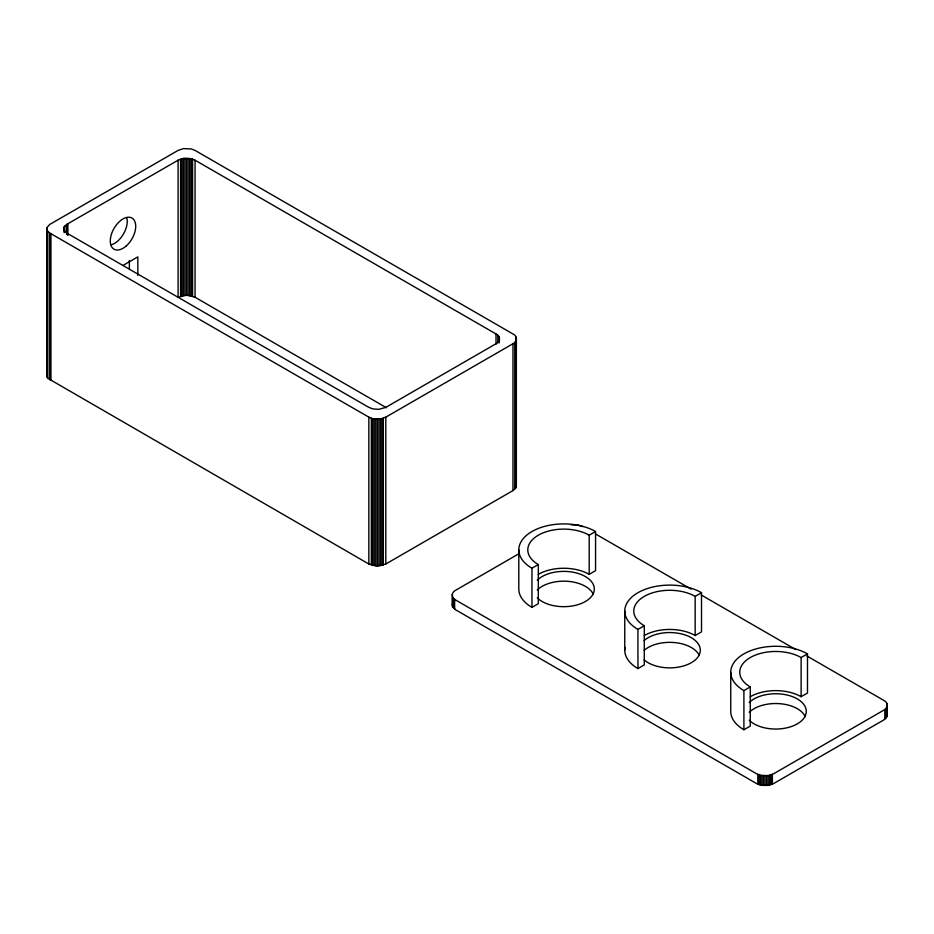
<?xml version="1.0" encoding="UTF-8"?>
<svg xmlns="http://www.w3.org/2000/svg" width="934" height="934" viewBox="0 0 934 934"><rect width="100%" height="100%" fill="white"/><g stroke="black" fill="none" stroke-linecap="round" stroke-linejoin="round"><path stroke-width="1.4" d="M518.288 554.096L455.664 590.253C451.204 591.993 451.204 598.309 455.664 600.037L756.622 773.796L760.51 775.302L768.203 775.594L773.574 773.796L883.786 710.167C888.257 708.427 888.257 702.111 883.786 700.383L806.976 656.03M46.7 228.725L47.202 230.593L49.712 232.998L368.848 417.159L372.736 418.666L380.43 418.957L385.8 417.159L512.964 343.747C517.459 342.019 517.459 335.68 512.964 333.963L195.054 150.409L191.166 148.915L183.473 148.623L178.102 150.409L49.712 224.452L46.828 227.779L46.7 375.561L47.821 378.305L368.848 564.008L377.324 566.027L385.8 564.008L512.964 490.583L516.07 487.478L516.07 483.894M452.57 603.142L452.57 606.726L455.664 609.832L756.622 783.591L760.51 785.085L768.203 785.377L773.574 783.591L883.786 719.962L887.195 715.969L887.3 705.275M63.781 227.779L64.154 230.593L66.664 232.998L368.848 407.376L372.736 408.882L378.889 409.349L385.8 407.376L496.012 343.747C500.496 342.019 500.496 335.68 496.012 333.963L195.054 160.204L191.166 158.698L183.473 158.406L178.102 160.204L66.664 224.452L64.154 226.869L63.781 230.698M46.7 375.561L47.202 373.705M122.996 265.431L137.835 256.873L137.835 275.425M538.323 564.556L538.323 603.714L531.971 607.38L531.971 568.222L538.323 564.556A35.971 20.77 0 0 1 538.323 535.194A35.971 20.77 0 0 1 589.191 535.194L595.553 531.516L595.553 570.674L589.191 574.34A35.971 20.77 0 0 0 538.323 574.34M644.297 625.733L644.297 664.891L637.934 668.569L637.934 629.411L644.297 625.733A35.971 20.77 0 0 1 644.297 596.371A35.971 20.77 0 0 1 695.165 596.371L701.516 592.705L701.516 631.851L695.165 635.529A35.971 20.77 0 0 0 644.297 635.529M750.271 686.922L750.271 726.08L743.908 729.746L743.908 690.588L750.271 686.922A35.971 20.77 0 0 1 750.271 657.548A35.971 20.77 0 0 1 801.127 657.548L807.49 653.882L807.49 693.04L801.127 696.706A35.971 20.77 0 0 0 750.271 696.706M386.466 407.761L195.054 297.257L186.578 295.226L178.102 297.257L178.102 160.204M571.246 524.838L577.457 524.838L582.828 526.624M595.425 533.898L691.125 589.144M701.201 594.958L795.64 649.492M886.891 713.272L887.3 715.059M887.195 704.364L887.195 715.969M886.891 703.477L886.891 716.857M886.389 707.925L886.389 717.709M885.689 708.731L885.689 718.526M884.825 709.49L884.825 719.273M801.127 657.548L801.127 696.706M772.395 774.391L772.395 784.186M771.099 774.893L771.099 784.688M769.686 775.302L769.686 785.085M768.203 775.594L768.203 785.377M766.662 775.769L766.662 785.552M765.098 775.827L765.098 785.611M763.533 775.769L763.533 785.552M762.004 775.594L762.004 785.377M760.51 775.302L760.51 785.085M759.109 774.893L759.109 784.688M757.801 774.391L757.801 784.186M730.738 672.235L730.738 711.393A44.96 25.954 0 0 0 743.908 729.746M695.165 596.371L695.165 635.529M624.764 611.058L624.764 650.216M589.191 535.194L589.191 574.34M518.802 549.869L518.802 589.027A44.96 25.954 0 0 0 531.971 607.38M516.374 337.945L516.374 486.591M516.07 337.057L516.07 487.478M515.568 341.505L515.568 488.342M514.879 342.311L514.879 489.147M512.964 343.747L512.964 490.583M499.421 337.945L499.421 340.863M499.118 337.057L499.118 342.895M498.616 336.205L498.616 342.031M497.915 335.388L497.915 342.685M496.012 333.963L496.012 344.167M454.636 599.359L454.636 609.155M453.761 598.612L453.761 608.396M453.072 597.795L453.072 607.59M452.57 596.943L452.57 606.726M452.254 594.246L452.254 605.839M385.8 417.159L385.8 564.008M383.325 418.269L383.325 565.105M381.913 418.666L381.913 565.502M380.43 418.957L380.43 565.794M378.889 419.132L378.889 565.969M377.324 419.191L377.324 566.027M375.76 419.132L375.76 565.969M374.23 418.957L374.23 565.794M372.736 418.666L372.736 565.502M371.335 418.269L371.335 565.105M368.848 417.159L368.848 564.008M195.054 160.204L195.054 297.257M192.579 159.107L192.579 296.148M191.166 158.698L191.166 295.751M189.684 158.406L189.684 295.459M188.143 158.231L188.143 295.284M186.578 158.173L186.578 295.226M185.014 158.231L185.014 295.284M183.473 158.406L183.473 295.459M181.99 158.698L181.99 295.751M180.589 159.107L180.589 296.148M129.359 260.539L129.359 269.109M67.89 223.833L67.89 235.496M66.664 224.452L66.664 234.656M64.773 225.993L64.773 231.819M64.154 226.869L64.154 232.694M50.938 233.617L50.938 380.453M49.712 232.998L49.712 379.834M47.821 231.457L47.821 378.305M47.202 230.593L47.202 377.429M46.828 227.779L46.828 376.507M126.802 217.832A17.98 10.379 -60 0 1 111.228 244.813M743.908 690.588A44.96 25.954 0 0 1 743.908 653.882A44.96 25.954 0 0 1 807.49 653.882M531.971 568.222A44.96 25.954 0 0 1 531.971 531.516A44.96 25.954 0 0 1 595.553 531.516M537.284 580.201A30.577 17.653 0 0 1 583.411 575.507A30.577 17.653 0 0 1 583.411 602.547A30.577 17.653 0 0 1 537.284 597.853M644.086 640.596A30.577 17.653 0 0 1 689.782 636.883A30.577 17.653 0 0 1 689.782 663.537A30.577 17.653 0 0 1 644.086 659.824M749.22 702.566A30.577 17.653 0 0 1 795.348 697.873A30.577 17.653 0 0 1 795.348 724.912A30.577 17.653 0 0 1 749.22 720.219M637.934 668.569A44.96 25.954 0 0 1 625.009 647.495M637.934 629.411A44.96 25.954 0 0 1 637.934 592.705A44.96 25.954 0 0 1 701.516 592.705M644.086 650.391A30.577 17.653 0 0 1 674.511 642.569A30.577 17.653 0 0 1 699.262 655.434M749.22 712.35A30.577 17.653 0 0 1 779.692 703.676A30.577 17.653 0 0 1 805.225 716.611M537.284 589.996A30.577 17.653 0 0 1 567.744 581.322A30.577 17.653 0 0 1 593.288 594.246M126.288 245.899A17.98 10.379 -60 0 0 131.986 218.042A17.98 10.379 -60 0 0 110.714 236.909A17.98 10.379 -60 0 0 126.288 245.899"/></g></svg>
